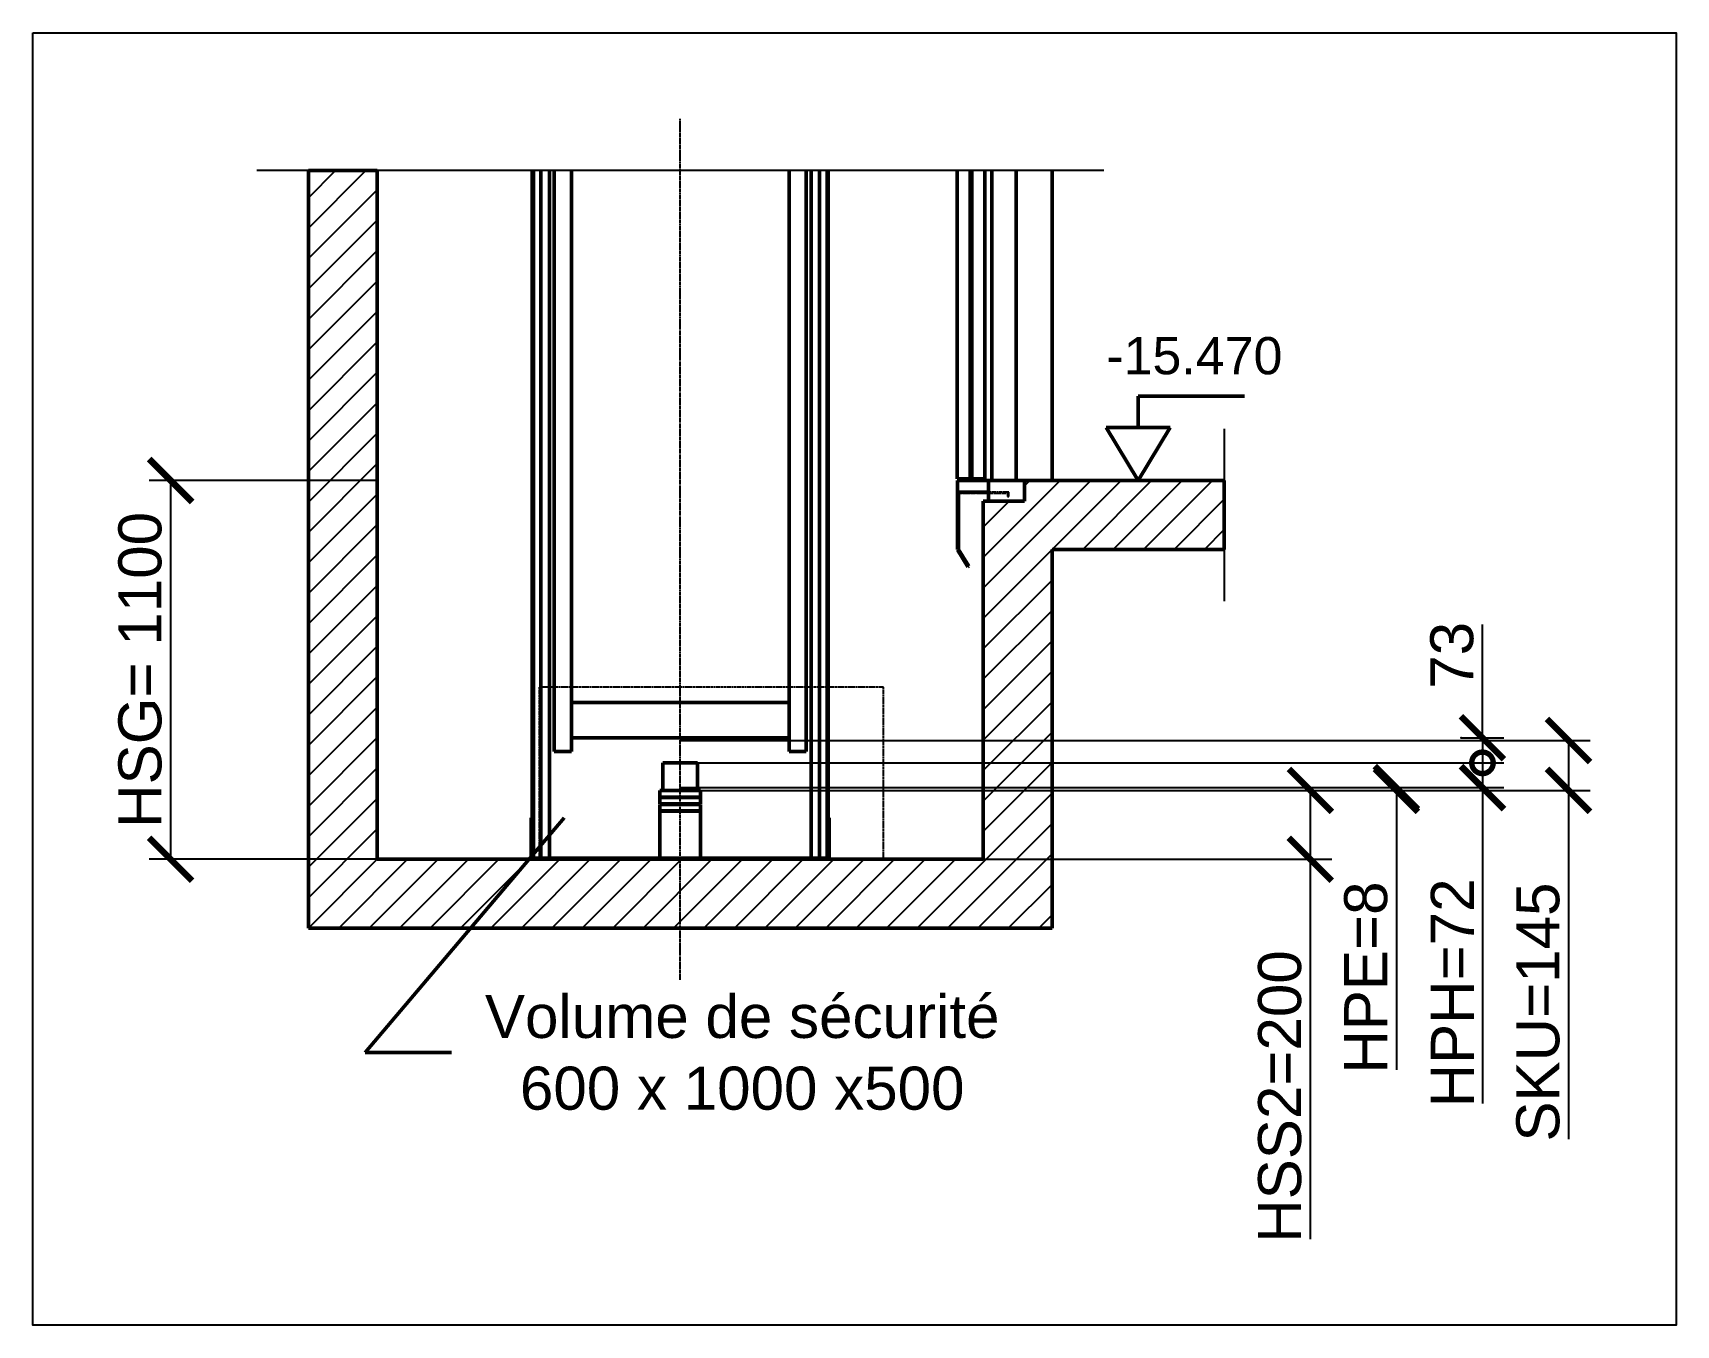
# Model space of a CAD drawing. Header units: millimetres. Extents: x -113 to 79205, y -11371 to 28902.
# Drawn here: x 57812 to 62585, y -250 to 3503 of the extents above; entities that cross this region are included whole.
import ezdxf

# ---------------------------------------------------------------- set-up
doc = ezdxf.new("R2010")
doc.units = ezdxf.units.MM
doc.linetypes.add('AM_ISO02W050', pattern=[7.5, 6, -1.5])
doc.linetypes.add('AM_ISO08W050', pattern=[18, 12, -1.5, 3, -1.5])
for name, color, linetype, lineweight in [('AM_0', 7, 'Continuous', 50), ('AM_5', 3, 'Continuous', 25), ('LDBuffer-AM_0', 7, 'Continuous', 50), ('LDBuffer-AM_6', 2, 'Continuous', 35), ('LDCar-AM_0', 7, 'Continuous', 50), ('LDCar-AM_3', 6, 'AM_ISO02W050', 25), ('LDCar-AM_4', 3, 'Continuous', 25), ('LDCar-AM_6', 2, 'Continuous', 35), ('LDCar-AM_7', 4, 'AM_ISO08W050', 25), ('LDGuides-AM_0', 7, 'Continuous', 50), ('LDGuides-AM_6', 2, 'Continuous', 35), ('LDRefugeSpace-AM_3', 6, 'AM_ISO02W050', 25), ('LDRefugeSpace-AM_6', 2, 'Continuous', 35), ('LDShaft-AM_0', 7, 'Continuous', 50), ('LDShaft-AM_4', 3, 'Continuous', 25), ('LDShaft-AM_5', 3, 'Continuous', 25), ('LDShaft-AM_6', 2, 'Continuous', 35), ('LDShaft-AM_7', 4, 'AM_ISO08W050', 25), ('LDShaft-AM_8', 1, 'Continuous', 25)]:
    doc.layers.add(name, color=color, linetype=linetype, lineweight=lineweight)
doc.layers.add('AM_VIEWS', color=1, linetype='Continuous', lineweight=25, plot=False)
doc.styles.add('LD', font='ARIALUNI.TTF')
doc.dimstyles.new('LIFT', dxfattribs={"dimtxt": 2.5, "dimasz": 2.5, "dimexe": 1.25, "dimexo": 0, "dimgap": 0.5, "dimtad": 1, "dimdec": 0, "dimzin": 1, "dimdsep": 46, "dimtxsty": 'LD', "dimblk": 'ARCHTICK', "dimcen": 0, "dimdle": 1, "dimclrd": 3, "dimclre": 3, "dimclrt": 4, "dimadec": 0, "dimazin": 0, "dimtp": 0.1, "dimtm": 0.1, "dimtfac": 0.71, "dimtdec": 0, "dimtix": 1, "dimtmove": 0, "dimatfit": 3, "dimfxl": 1, "dimtolj": 1, "dimarcsym": 0})

# ---------------------------------------------------------------- blocks, each defined once
blk = doc.blocks.new('LD_20150423125456_0000003A')
at = {"layer": 'LDCar-AM_4'}
blk.add_line((2110, 2000), (-350, 2000), dxfattribs=at)
blk = doc.blocks.new('LD_20150423125456_0000003B')
at = {"layer": 'LDShaft-AM_8'}
for p, q in [((-200, 1832.9), (-32.9, 2000)), ((-200, 1921.3), (-121.3, 2000)), ((-200, 1744.5), (0, 1944.5)), ((-200, 1656.2), (0, 1856.2)), ((-200, 1567.8), (0, 1767.8)), ((-200, 1479.4), (0, 1679.4)), ((-200, 1391), (0, 1591)), ((-200, 1302.6), (0, 1502.6)), ((-200, 1214.2), (0, 1414.2)), ((-200, 1125.8), (0, 1325.8)), ((-200, 1037.4), (0, 1237.4)), ((-200, 949), (0, 1149)), ((1760, 787.7), (2072.3, 1100)), ((1760, 876.1), (1983.9, 1100)), ((1880, 1084.5), (1895.5, 1100)), ((1960.7, 900), (2160.7, 1100)), ((2049, 900), (2249, 1100)), ((2137.4, 900), (2337.4, 1100)), ((2225.8, 900), (2425.8, 1100)), ((-200, 860.7), (0, 1060.7)), ((1760, 964.5), (1835.5, 1040)), ((2314.2, 900), (2460, 1045.8)), ((-200, 772.3), (0, 972.3)), ((2402.6, 900), (2460, 957.4)), ((-200, 683.9), (0, 883.9)), ((1760, 699.3), (1960, 899.3)), ((-200, 595.5), (0, 795.5)), ((1760, 611), (1960, 811)), ((1760, 522.6), (1960, 722.6)), ((-200, 507.1), (0, 707.1)), ((1760, 434.2), (1960, 634.2)), ((-200, 418.7), (0, 618.7)), ((-200, 330.3), (0, 530.3)), ((1760, 345.8), (1960, 545.8)), ((-200, 241.9), (0, 441.9)), ((1760, 257.4), (1960, 457.4)), ((-200, 153.6), (0, 353.6)), ((1760, 169), (1960, 369)), ((-200, 65.2), (0, 265.2)), ((1760, 80.6), (1960, 280.6)), ((1567.8, -200), (1960, 192.2)), ((-200, -23.2), (0, 176.8)), ((1656.2, -200), (1960, 103.8)), ((-200, -111.6), (0, 88.4)), ((1744.5, -200), (1960, 15.5)), ((-200, -200), (0, 0)), ((-200, -200), (0, 0)), ((-111.6, -200), (88.4, 0)), ((-23.2, -200), (176.8, 0)), ((65.2, -200), (265.2, 0)), ((153.6, -200), (353.6, 0)), ((241.9, -200), (441.9, 0)), ((330.3, -200), (530.3, 0)), ((418.7, -200), (618.7, 0)), ((507.1, -200), (707.1, 0)), ((595.5, -200), (795.5, 0)), ((683.9, -200), (883.9, 0)), ((772.3, -200), (972.3, 0)), ((860.7, -200), (1060.7, 0)), ((949, -200), (1149, 0)), ((1037.4, -200), (1237.4, 0)), ((1125.8, -200), (1325.8, 0)), ((1214.2, -200), (1414.2, 0)), ((1302.6, -200), (1502.6, 0)), ((1391, -200), (1591, 0)), ((1479.4, -200), (1679.4, 0)), ((1832.9, -200), (1960, -72.9)), ((1921.3, -200), (1960, -161.3))]:
    blk.add_line(p, q, dxfattribs=at)
blk = doc.blocks.new('LD_20150423125456_0000003C')
at = {"layer": 'LDShaft-AM_0'}
for p, q in [((543.1, 120.8), (-34.7, -561.5)), ((-34.7, -561.5), (215.3, -561.5))]:
    blk.add_line(p, q, dxfattribs=at)
blk.add_solid([(656.1, 254.4), (565.3, 102), (520.8, 139.7), (656.1, 254.4)], dxfattribs=at)
at = {"layer": 'LDShaft-AM_0', "insert": (1060.1, -561.5), "char_height": 125, "attachment_point": 5, "style": 'LD'}
blk.add_mtext('\\fArial Unicode MS|b0|i0|u0;\\C256;Volume de sécurité\\P600 x 1000 x500 ', dxfattribs=at)
blk = doc.blocks.new('LD_20150423125456_0000003D')
at = {"layer": 'LDShaft-AM_0'}
for p, q in [((-200, 2000), (-200, -200)), ((0, 2000), (-200, 2000)), ((0, 0), (0, 2000)), ((1960, 1100), (1960, 2000)), ((1880, 1099.9999), (1880, 1040)), ((1960, 1099.9999), (1880, 1099.9999)), ((2460, 1099.9999), (1960, 1099.9999)), ((2460, 899.9999), (2460, 1099.9999)), ((1760, 1040), (1760, 0)), ((1800, 1040), (1760, 1040)), ((1880, 1040), (1800, 1040)), ((1960, 0), (1960, 899.9999)), ((1960, 899.9999), (2460, 899.9999)), ((1760, 0), (0, 0)), ((1960, -200), (1960, 0)), ((-200, -200), (0, -200)), ((0, -200), (1960, -200))]:
    blk.add_line(p, q, dxfattribs=at)
blk = doc.blocks.new('_ArchTick')
at = {"color": 0, "linetype": 'ByBlock', "const_width": 0.15}
blk.add_lwpolyline([(-0.5, -0.5), (0.5, 0.5)], dxfattribs=at)
blk = doc.blocks.new('*D478')
at = {"layer": 'LDShaft-AM_5', "color": 3, "transparency": 16777216}
for p, q in [((58812.5, 2203), (58150, 2203)), ((58212.5, 2203), (58212.5, 1103)), ((58812.5, 1103), (58150, 1103))]:
    blk.add_line(p, q, dxfattribs=at)
for p in [(58812, 2203), (58812, 1103)]:
    blk.add_point(p, dxfattribs=at)
at = {"layer": 'LDShaft-AM_5', "color": 3, "transparency": 16777216, "xscale": 125, "yscale": 125, "zscale": 125}
for p, rotation in [((58212.5, 2203), 90), ((58212.5, 1103), 270)]:
    blk.add_blockref('_ArchTick', p, dxfattribs=dict(at, rotation=rotation))
at = {"layer": 'LDShaft-AM_5', "color": 4, "transparency": 16777216, "insert": (58187.5, 1653), "char_height": 125, "attachment_point": 8, "rotation": 90, "style": 'LD'}
blk.add_mtext('HSG= 1100', dxfattribs=at)
blk = doc.blocks.new('LD_20150423125456_0000003E')
at = {"layer": 'LDShaft-AM_4'}
blk.add_line((700, 150), (700, -350.0001), dxfattribs=at)
blk = doc.blocks.new('LD_20150423125456_0000003F')
at = {"layer": 'LDShaft-AM_0'}
for p, q in [((-50, 900), (-50, 0)), ((20.5, 0), (20.5, 900)), ((-50, 0), (20.5, 0))]:
    blk.add_line(p, q, dxfattribs=at)
blk = doc.blocks.new('LD_ENTRY_FLOOR_R')
for p, q in [((0, 0), (-150, 250)), ((150, 250), (0, 0))]:
    blk.add_line(p, q)
at = {"layer": 'AM_0'}
for p, q in [((0, 397.7), (500, 397.7)), ((0, 250), (0, 397.7)), ((-150, 250), (150, 250))]:
    blk.add_line(p, q, dxfattribs=at)
blk = doc.blocks.new('LD_20150423125456_00000040')
at = {"layer": 'LDCar-AM_0', "xscale": 0.617, "yscale": 0.617, "zscale": 0.617}
blk.add_blockref('LD_ENTRY_FLOOR_R', (0, 0), dxfattribs=at)
at = {"layer": 'LDCar-AM_0', "style": 'LD'}
blk.add_text('-15.470', height=107.975, dxfattribs=at).set_placement((-92.55, 308.5))
blk = doc.blocks.new('LD_20150423125456_00000041')
at = {"layer": 'LDCar-AM_0'}
for p, q in [((-151, 900), (-151, 5)), ((-113, 5), (-113, 900)), ((-108, 900), (-108, 5)), ((-70, 5), (-70, 900)), ((-151, 5), (-113, 5)), ((-60, 0), (-150, 0)), ((-150, 0), (-150, -34)), ((-108, 5), (-70, 5)), ((-60, -34), (-60, 0)), ((-147, -34), (-150, -34)), ((-150, -34), (-150, -200)), ((-150, -34), (-60, -34)), ((-147, -200), (-147, -34)), ((-150, -200), (-147, -200)), ((-147.2, -200.2), (-149.8, -201.8)), ((-149.8, -201.8), (-119.8, -250.8)), ((-117.2, -249.2), (-147.2, -200.2)), ((-119.8, -250.8), (-117.2, -249.2))]:
    blk.add_line(p, q, dxfattribs=at)
at = {"layer": 'LDCar-AM_3'}
for p, q in [((-151, 900), (-151, 5)), ((-150, 5), (-150, 900)), ((-150, 900), (-150, 5)), ((-114, 5), (-114, 900)), ((-114, 900), (-114, 5)), ((-113, 5), (-113, 900)), ((-108, 900), (-108, 5)), ((-107, 5), (-107, 900)), ((-107, 900), (-107, 5)), ((-71, 900), (-71, 5)), ((-71, 5), (-71, 900)), ((-70, 5), (-70, 900)), ((-151, 5), (-150, 5)), ((-150, 5), (-114, 5)), ((-114, 5), (-113, 5)), ((-108, 5), (-107, 5)), ((-107, 5), (-71, 5)), ((-71, 5), (-70, 5))]:
    blk.add_line(p, q, dxfattribs=at)
at = {"layer": 'LDCar-AM_7'}
for p, q in [((-147, -34), (-147, -37)), ((-1, -34), (-147, -34)), ((-147, -37), (-4, -37)), ((-4, -37), (-4, -46)), ((-4, -46), (-1, -46)), ((-1, -46), (-1, -34))]:
    blk.add_line(p, q, dxfattribs=at)
blk = doc.blocks.new('LD_20150423125456_00000042')
at = {"layer": 'LDShaft-AM_0'}
for p, q in [((700, 0), (15, 0)), ((15, 0), (15, -60)), ((700, -0.0001), (700, 0)), ((15, -60), (120, -60))]:
    blk.add_line(p, q, dxfattribs=at)
blk = doc.blocks.new('LD_20150423125456_00000043')
at = {"layer": 'LDShaft-AM_7'}
blk.add_line((0, -22660), (0, -20160), dxfattribs=at)
blk = doc.blocks.new('LD_20150423125456_00000044')
at = {"layer": 'LDCar-AM_0'}
for p, q in [((-366, -793), (-366, -2480)), ((-316, -2480), (-316, -793)), ((316, -793), (316, -2480)), ((366, -2480), (366, -793)), ((316, -2338), (-316, -2338)), ((-366, -2480), (-316, -2480)), ((-316, -2440), (316, -2440)), ((316, -2480), (366, -2480))]:
    blk.add_line(p, q, dxfattribs=at)
blk = doc.blocks.new('LD_20150423125456_00000045')
at = {"layer": 'LDGuides-AM_0'}
for p, q in [((-25, -503), (-25, -2500)), ((0, -503), (0, -2500)), ((0, -2500), (0, -503)), ((21.5, -2500), (21.5, -503)), ((21.5, -503), (21.5, -2500)), ((25, -2500), (25, -503)), ((-25, -2500), (0, -2500)), ((0, -2500), (21.5, -2500)), ((21.5, -2500), (25, -2500))]:
    blk.add_line(p, q, dxfattribs=at)
blk = doc.blocks.new('LD_20150423125456_00000046')
at = {"layer": 'LDGuides-AM_0'}
for p, q in [((-25, -503), (-25, -2500)), ((-21.5, -503), (-21.5, -2500)), ((-21.5, -2500), (-21.5, -503)), ((0, -2500), (0, -503)), ((0, -503), (0, -2500)), ((25, -2500), (25, -503)), ((-25, -2500), (-21.5, -2500)), ((-21.5, -2500), (0, -2500)), ((0, -2500), (25, -2500))]:
    blk.add_line(p, q, dxfattribs=at)
blk = doc.blocks.new('LD_20150423125456_00000047')
at = {"layer": 'LDBuffer-AM_0'}
for p, q in [((59, 200), (-59, 200)), ((-59, 200), (-59, 180)), ((59, 180), (59, 200)), ((-59, 180), (59, 180)), ((59, 179.5), (-59, 179.5)), ((-59, 179.5), (-59, 160.5)), ((-59, 160.5), (59, 160.5)), ((59, 159.5), (-59, 159.5)), ((-59, 159.5), (-59, 140.5)), ((59, 160.5), (59, 179.5)), ((59, 140.5), (59, 159.5)), ((-433, 120), (-433, 0)), ((-430, 120), (-433, 120)), ((-430, 3), (-430, 120)), ((-59, 140.5), (59, 140.5)), ((59, 140), (-59, 140)), ((-59, 140), (-59, 3)), ((59, 3), (59, 140)), ((430, 120), (430, 3)), ((433, 120), (430, 120)), ((433, 0), (433, 120)), ((-433, 0), (433, 0)), ((430, 3), (-430, 3)), ((-59, 3), (59, 3))]:
    blk.add_line(p, q, dxfattribs=at)
blk = doc.blocks.new('*D489')
at = {"layer": 'LDShaft-AM_5', "color": 3, "transparency": 16777216}
for p, q in [((59692.5, 1448), (62335, 1448)), ((62272.5, 1448), (62272.5, 1303)), ((59692.5, 1303), (62335, 1303)), ((62272.5, 1303), (62272.5, 290.3))]:
    blk.add_line(p, q, dxfattribs=at)
for p in [(59693, 1448), (59693, 1303)]:
    blk.add_point(p, dxfattribs=at)
at = {"layer": 'LDShaft-AM_5', "color": 3, "transparency": 16777216, "xscale": 125, "yscale": 125, "zscale": 125}
for p, rotation in [((62272.5, 1448), 270), ((62272.5, 1303), 90)]:
    blk.add_blockref('_ArchTick', p, dxfattribs=dict(at, rotation=rotation))
at = {"layer": 'LDShaft-AM_5', "color": 4, "transparency": 16777216, "insert": (62247.5, 659.2), "char_height": 125, "attachment_point": 8, "rotation": 90, "style": 'LD'}
blk.add_mtext('SKU=145', dxfattribs=at)
blk = doc.blocks.new('*D490')
at = {"layer": 'LDShaft-AM_5', "color": 3, "transparency": 16777216}
for p, q in [((59692.5, 1303), (61585, 1303)), ((61522.5, 1303), (61522.5, 1103)), ((59692.5, 1103), (61585, 1103)), ((61522.5, 1103), (61522.5, 0))]:
    blk.add_line(p, q, dxfattribs=at)
for p in [(59693, 1303), (59693, 1103)]:
    blk.add_point(p, dxfattribs=at)
at = {"layer": 'LDShaft-AM_5', "color": 3, "transparency": 16777216, "xscale": 125, "yscale": 125, "zscale": 125}
for p, rotation in [((61522.5, 1303), 270), ((61522.5, 1103), 90)]:
    blk.add_blockref('_ArchTick', p, dxfattribs=dict(at, rotation=rotation))
at = {"layer": 'LDShaft-AM_5', "color": 4, "transparency": 16777216, "insert": (61497.5, 414), "char_height": 125, "attachment_point": 8, "rotation": 90, "style": 'LD'}
blk.add_mtext('HSS2=200', dxfattribs=at)
blk = doc.blocks.new('LD_20150423125456_00000048')
at = {"layer": 'LDBuffer-AM_0'}
for p, q in [((-46.2, 80), (-50, 80)), ((-50, 80), (-50, 0)), ((-35.4, 80), (-46.2, 80)), ((-19.1, 80), (-35.4, 80)), ((0, 80), (-19.1, 80)), ((19.1, 80), (0, 80)), ((35.4, 80), (19.1, 80)), ((46.2, 80), (35.4, 80)), ((50, 80), (46.2, 80)), ((50, 0), (50, 80)), ((-50, 0), (-46.2, 0)), ((-46.2, 0), (-35.4, 0)), ((-35.4, 0), (-19.1, 0)), ((-19.1, 0), (0, 0)), ((0, 0), (19.1, 0)), ((19.1, 0), (35.4, 0)), ((35.4, 0), (46.2, 0)), ((46.2, 0), (50, 0))]:
    blk.add_line(p, q, dxfattribs=at)
blk = doc.blocks.new('_DotSmall')
at = {"color": 0, "linetype": 'ByBlock', "const_width": 0.5}
blk.add_lwpolyline([(-0.0625, 0, 1), (0.0625, 0, 1)], format="xyb", close=True, dxfattribs=at)
blk = doc.blocks.new('*D492')
at = {"layer": 'LDShaft-AM_5', "color": 3, "transparency": 16777216}
for p, q in [((59692.5, 1383), (62085, 1383)), ((62022.5, 1383), (62022.5, 1311)), ((59692.5, 1311), (62085, 1311)), ((62022.5, 1311), (62022.5, 393.8))]:
    blk.add_line(p, q, dxfattribs=at)
for p in [(59693, 1383), (59693, 1311)]:
    blk.add_point(p, dxfattribs=at)
at = {"layer": 'LDShaft-AM_5', "color": 3, "transparency": 16777216, "xscale": 125, "yscale": 125, "zscale": 125}
for name, p, rotation in [('_DotSmall', (62022.5, 1383), 270), ('_ArchTick', (62022.5, 1311), 90)]:
    blk.add_blockref(name, p, dxfattribs=dict(at, rotation=rotation))
at = {"layer": 'LDShaft-AM_5', "color": 4, "transparency": 16777216, "insert": (61997.5, 714.9), "char_height": 125, "attachment_point": 8, "rotation": 90, "style": 'LD'}
blk.add_mtext('HPH=72', dxfattribs=at)
blk = doc.blocks.new('*D493')
at = {"layer": 'LDShaft-AM_5', "color": 3, "transparency": 16777216}
for p, q in [((59692.5, 1311), (61835, 1311)), ((59692.5, 1303), (61835, 1303)), ((61772.5, 1311), (61772.5, 1303)), ((61772.5, 1303), (61772.5, 491))]:
    blk.add_line(p, q, dxfattribs=at)
for p in [(59693, 1311), (59693, 1303)]:
    blk.add_point(p, dxfattribs=at)
at = {"layer": 'LDShaft-AM_5', "color": 3, "transparency": 16777216, "xscale": 125, "yscale": 125, "zscale": 125}
for p, rotation in [((61772.5, 1311), 270), ((61772.5, 1303), 90)]:
    blk.add_blockref('_ArchTick', p, dxfattribs=dict(at, rotation=rotation))
at = {"layer": 'LDShaft-AM_5', "color": 4, "transparency": 16777216, "insert": (61747.5, 759.5), "char_height": 125, "attachment_point": 8, "rotation": 90, "style": 'LD'}
blk.add_mtext('HPE=8', dxfattribs=at)
blk = doc.blocks.new('*D494')
at = {"layer": 'AM_5', "color": 3, "transparency": 16777216}
for p, q in [((62022.5, 1456), (62022.5, 1784.5)), ((61960, 1456), (62085, 1456)), ((62022.5, 1456), (62022.5, 1383)), ((59692.5, 1383), (62085, 1383))]:
    blk.add_line(p, q, dxfattribs=at)
for p in [(61960.5, 1456), (59693, 1383)]:
    blk.add_point(p, dxfattribs=at)
at = {"layer": 'AM_5', "color": 3, "transparency": 16777216, "xscale": 125, "yscale": 125, "zscale": 125}
for name, p, rotation in [('_ArchTick', (62022.5, 1456), 270), ('_DotSmall', (62022.5, 1383), 90)]:
    blk.add_blockref(name, p, dxfattribs=dict(at, rotation=rotation))
at = {"layer": 'AM_5', "color": 4, "transparency": 16777216, "insert": (61997.5, 1695.3), "char_height": 125, "attachment_point": 8, "rotation": 90, "style": 'LD'}
blk.add_mtext('73', dxfattribs=at)
blk = doc.blocks.new('LD_20150423125456_00000049')
at = {"layer": 'LDRefugeSpace-AM_3'}
for p, q in [((-500, 250), (-500, -250)), ((500, 250), (-500, 250)), ((500, -250), (500, 250)), ((-500, -250), (500, -250))]:
    blk.add_line(p, q, dxfattribs=at)

msp = doc.modelspace()

# ---------------------------------------------------------------- linework, layer by layer
at = {"layer": 'AM_VIEWS'}
msp.add_lwpolyline([(57812.5, 3503), (62585, 3503), (62585, -250), (57812.5, -250)], close=True, dxfattribs=at)

# ---------------------------------------------------------------- block references
at = {"layer": 'LDBuffer-AM_6'}
for name, p in [('LD_20150423125456_00000048', (59692.5, 1303)), ('LD_20150423125456_00000047', (59692.5, 1103))]:
    msp.add_blockref(name, p, dxfattribs=at)
at = {"layer": 'LDCar-AM_6'}
for name, p in [('LD_20150423125456_0000003A', (58812.5, 1103)), ('LD_20150423125456_00000044', (59692.5, 3896)), ('LD_20150423125456_00000041', (60647.5, 2203)), ('LD_20150423125456_00000040', (61022.5, 2203))]:
    msp.add_blockref(name, p, dxfattribs=at)
at = {"layer": 'LDGuides-AM_6'}
for name, p in [('LD_20150423125456_00000046', (59287.5, 3606)), ('LD_20150423125456_00000045', (60097.5, 3606))]:
    msp.add_blockref(name, p, dxfattribs=at)
at = {"layer": 'LDRefugeSpace-AM_6'}
msp.add_blockref('LD_20150423125456_00000049', (59782.5, 1353), dxfattribs=at)
at = {"layer": 'LDShaft-AM_6'}
for name, p in [('LD_20150423125456_00000043', (59692.5, 23413)), ('LD_20150423125456_0000003B', (58812.5, 1103)), ('LD_20150423125456_0000003D', (58812.5, 1103)), ('LD_20150423125456_0000003F', (60647.5, 2203)), ('LD_20150423125456_0000003E', (60572.5, 2203)), ('LD_20150423125456_00000042', (60572.5, 2203)), ('LD_20150423125456_0000003C', (58812.5, 1103))]:
    msp.add_blockref(name, p, dxfattribs=at)

# ---------------------------------------------------------------- dimensions: what is measured, and where the dimension line sits
at = {"layer": 'AM_5'}
dim = msp.add_linear_dim(base=(62022.5, 1419.5), p1=(59692.5, 1383), p2=(61960, 1456), angle=90, dimstyle='LIFT', override={"dimscale": 50, "dimtxt": 2.5, "dimjust": 2, "dimblk1": 'DOTSMALL', "dimsah": 1, "dimtix": 0}, dxfattribs=at)
dim.commit()
dim.dimension.update_dxf_attribs({"geometry": '*D494', "text_midpoint": (62022.5, 1419.5)})
at = {"layer": 'LDShaft-AM_5'}
for base, p1, p2, text, override, picture, middle in [((58212.5, 1653), (58812.5, 1103), (58812.5, 2203), 'HSG= <>', {"dimscale": 50, "dimtxt": 2.5, "dimtix": 1}, '*D478', (58212.5, 1653)), ((62272.5, 1375.5), (59692.5, 1303), (59692.5, 1448), 'SKU=<>', {"dimscale": 50, "dimtxt": 2.5, "dimjust": 1, "dimtix": 0}, '*D489', (62272.5, 1375.5)), ((62022.5, 1347), (59692.5, 1311), (59692.5, 1383), 'HPH=<>', {"dimscale": 50, "dimtxt": 2.5, "dimjust": 1, "dimblk2": 'DOTSMALL', "dimsah": 1, "dimtix": 0}, '*D492', (62022.5, 1347)), ((61772.5, 1307), (59692.5, 1303), (59692.5, 1311), 'HPE=<>', {"dimscale": 50, "dimtxt": 2.5, "dimjust": 1, "dimtix": 0}, '*D493', (61772.5, 1307)), ((61522.5, 1203), (59692.5, 1103), (59692.5, 1303), 'HSS2=<>', {"dimscale": 50, "dimtxt": 2.5, "dimjust": 1, "dimtix": 0}, '*D490', (61522.5, 1203))]:
    dim = msp.add_linear_dim(base=base, p1=p1, p2=p2, angle=90, text=text, dimstyle='LIFT', override=override, dxfattribs=at)
    dim.commit()
    dim.dimension.update_dxf_attribs({"geometry": picture, "text_midpoint": middle})

doc.saveas('drawing.dxf')
